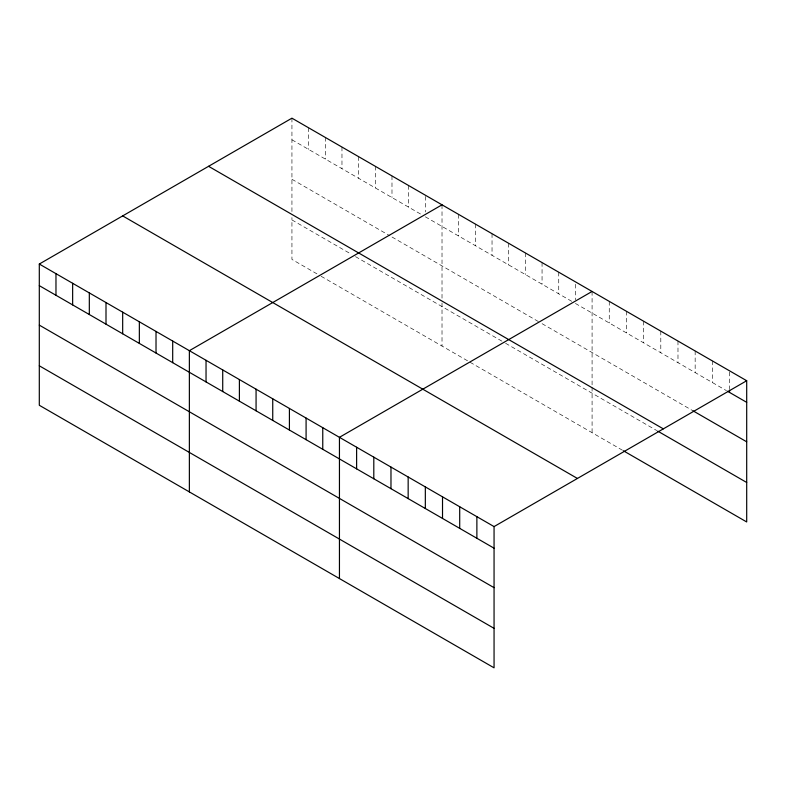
<?xml version="1.0" encoding="UTF-8"?>
<svg xmlns="http://www.w3.org/2000/svg" width="786" height="786" viewBox="0 0 786 786"><rect width="100%" height="100%" fill="white"/><g stroke="black" fill="none" stroke-linecap="round" stroke-linejoin="round"><path stroke-width="0.59" stroke-dasharray="3.93 2.95" d="M291.94 139.79L421.168 214.391M425.334 216.798L572.287 301.637M575.411 303.445L726.49 390.671M291.94 179.257L389.905 235.82M391.988 237.018L539.972 322.466M542.055 323.665L693.144 410.891M291.94 219.933L351.342 254.232M355.518 256.639L504.543 342.676M505.585 343.276L656.762 430.561M316.955 273.852L291.94 259.409L291.94 217.545M321.12 276.259L622.404 450.201M729.516 372.014L729.516 388.815M712.342 360.892L712.342 382.497M695.158 350.969L695.158 372.584M677.984 341.055L677.984 362.66M660.8 331.132L660.8 352.747M643.626 321.219L643.626 342.824M626.442 311.295L626.442 332.91M609.258 301.382L609.258 322.987M592.084 291.459L592.084 386.044M592.084 387.233L592.084 432.693M575.411 284.237L575.411 299.839M558.738 272.211L558.738 293.817M542.055 262.583L542.055 284.188M525.382 252.954L525.382 274.56M508.709 243.326L508.709 264.931M492.036 233.697L492.036 255.312M475.363 224.069L475.363 245.684M458.69 214.44L458.69 236.055M442.017 204.822L442.017 298.199M442.017 302.983L442.017 346.056M425.334 196.392L425.334 212.004M408.661 185.565L408.661 207.17M391.988 175.936L391.988 197.551M375.315 166.308L375.315 187.923M358.642 156.679L358.642 178.294M341.969 147.061L341.969 168.666M325.296 137.432L325.296 159.037M308.613 127.804L308.613 149.409M291.94 118.175L291.94 212.76"/><path stroke-width="1.18" d="M39.3 264.037L494.06 526.591L494.06 667.825L39.3 405.271L39.3 264.037L291.94 118.175L746.7 380.729L746.7 521.963L623.406 450.781M442.017 204.822L189.367 350.684L189.367 491.918M592.084 291.459L339.444 437.321L339.444 578.555M494.06 526.591L746.7 380.729M727.502 391.251L746.7 402.334M693.144 410.891L746.7 441.811M208.575 166.308L663.325 428.861M657.774 431.141L746.7 482.486M122.675 215.904L577.425 478.458M39.3 285.652L494.06 548.196M39.3 325.119L494.06 587.673M39.3 365.795L494.06 628.348M729.516 390.013L729.516 392.42M476.876 516.667L476.876 538.282M459.702 506.754L459.702 528.359M442.518 496.831L442.518 518.446M425.334 486.917L425.334 508.522M408.16 476.994L408.16 498.609M390.976 467.08L390.976 488.686M373.802 457.157L373.802 478.772M356.618 447.244L356.618 468.849M322.761 427.692L322.761 449.307M306.088 418.073L306.088 439.679M289.415 408.445L289.415 430.05M272.742 398.816L272.742 420.422M256.069 389.188L256.069 410.793M239.396 379.559L239.396 401.174M222.723 369.931L222.723 391.546M206.04 360.312L206.04 381.917M172.694 341.055L172.694 362.66M156.021 331.427L156.021 353.032M139.348 321.798L139.348 343.413M122.675 312.17L122.675 333.785M106.002 302.541L106.002 324.156M89.319 292.923L89.319 314.528M72.646 283.294L72.646 304.899M55.973 273.666L55.973 295.271"/></g></svg>
